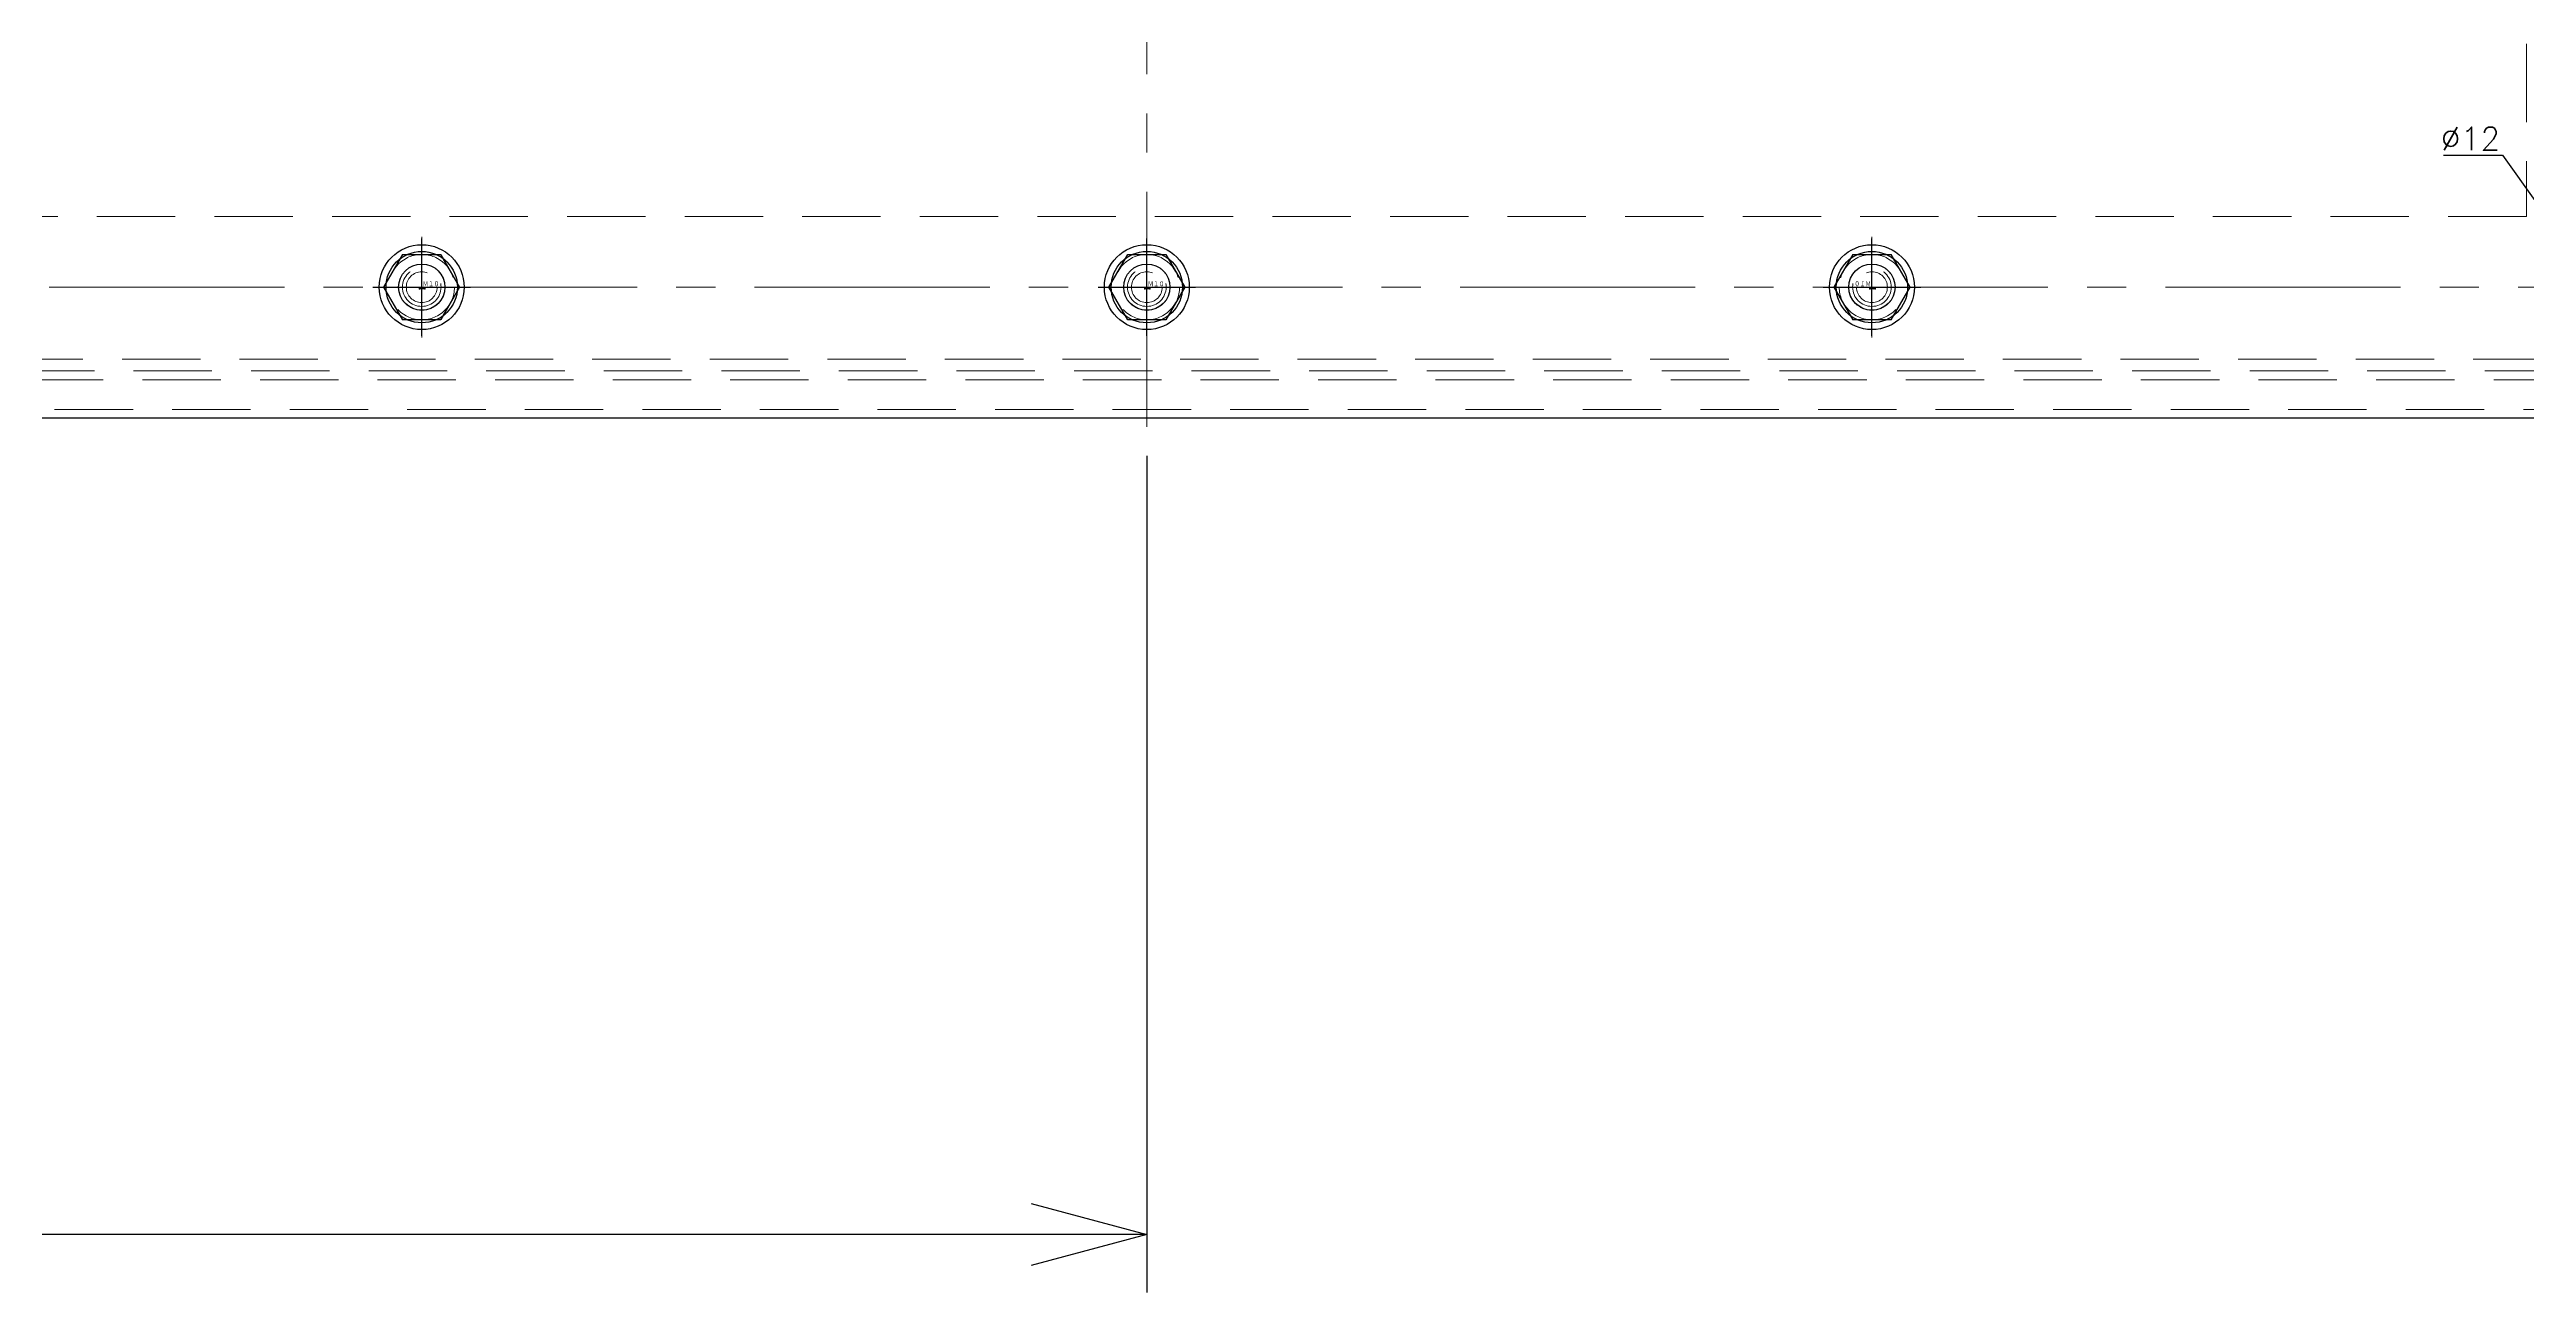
# Model space of a CAD drawing. Header units: millimetres. Extents: x 0 to 49006, y -7876 to 6995.
# Drawn here: x 4851 to 5494, y 5459 to 5782 of the extents above; entities that cross this region are included whole.
import ezdxf

# ---------------------------------------------------------------- set-up
doc = ezdxf.new("R2010")
doc.units = ezdxf.units.MM
doc.header["$LTSCALE"] = 3.2
doc.header["$PDMODE"] = 99
doc.header["$PDSIZE"] = 1
doc.linetypes.add('CENTER2', pattern=[28.575, 19.05, -3.175, 3.175, -3.175])
doc.linetypes.add('HIDDEN', pattern=[9.525, 6.35, -3.175])
for name, color, linetype, lineweight in [('04_HIDDEN', 2, 'HIDDEN', 13), ('05_CENTER', 4, 'CENTER2', 13), ('08_DIM', 3, 'Continuous', 13)]:
    doc.layers.add(name, color=color, linetype=linetype, lineweight=lineweight)
doc.layers.add('10_DRAFT', color=8, linetype='Continuous', lineweight=0, plot=False)
doc.styles.add('KANJI0', font='txt.shx', dxfattribs={"width": 0.9, "height": 30, "bigfont": 'bigfont'})
doc.styles.add('KSS_TXT', font='txt.shx', dxfattribs={"bigfont": 'extfont2.shx'})
doc.styles.add('KSS_TXT_L', font='txt.shx', dxfattribs={"height": 36, "bigfont": 'extfont2.shx'})
doc.dimstyles.new('KSS_DIM', dxfattribs={"dimscale": 12, "dimtxt": 3, "dimasz": 2.5, "dimexe": 1.25, "dimexo": 0.625, "dimtad": 1, "dimdsep": 46, "dimtxsty": 'KSS_TXT', "dimblk": 'OPEN30', "dimcen": 0, "dimazin": 2, "dimtfac": 0.75, "dimtmove": 0, "dimatfit": 3, "dimldrblk": 'OPEN30', "dimfxl": 1.25, "dimtolj": 1, "dimarcsym": 0})
doc.dimstyles.new('KSS_DIM$3', dxfattribs={"dimscale": 12, "dimtxt": 3, "dimasz": 2.5, "dimexe": 1.25, "dimexo": 0.625, "dimtad": 1, "dimtih": 1, "dimtoh": 1, "dimdsep": 46, "dimtxsty": 'KSS_TXT', "dimblk": 'OPEN30', "dimcen": 0, "dimazin": 2, "dimtfac": 0.75, "dimtofl": 0, "dimtmove": 0, "dimatfit": 3, "dimldrblk": 'OPEN30', "dimfxl": 1.25, "dimtolj": 1, "dimarcsym": 0})

# ---------------------------------------------------------------- blocks, each defined once
blk = doc.blocks.new('M10Nua_1_1')
at = {"color": 0}
for p, q in [((-4.9, 8.49), (-9.8, 0)), ((-4.9, 8.49), (4.9, 8.49)), ((9.8, 0), (4.9, 8.49)), ((-9.8, 0), (-4.9, -8.49)), ((4.9, -8.49), (9.8, 0)), ((-4.9, -8.49), (4.9, -8.49))]:
    blk.add_line(p, q, dxfattribs=at)
at = {"color": 0, "linetype": 'CENTER2'}
for p, q in [((0, -11.1), (0, 11.1)), ((11.1, 0), (-11.1, 0))]:
    blk.add_line(p, q, dxfattribs=at)
at = {"color": 0}
for radius in [8.49, 5, 4]:
    blk.add_circle((0, 0), radius, dxfattribs=at)
at = {"layer": '10_DRAFT', "style": 'KANJI0', "width": 0.82}
blk.add_text('Ｍ１０', height=1.25, dxfattribs=at).set_placement((0.26, 0.12))
blk = doc.blocks.new('A$C4EF13792_1_1')
at = {"color": 0}
for points in [[(400, -400), (-400, -400), (-400, 400), (400, 400)], [(397.7, -397.7), (-397.7, -397.7), (-397.7, 397.7), (397.7, 397.7)], [(357.7, -357.7), (-357.7, -357.7), (-357.7, 357.7), (357.7, 357.7)]]:
    blk.add_lwpolyline(points, close=True, dxfattribs=at)
for centre in [(-188, -376), (0, -376), (188, -376)]:
    blk.add_circle(centre, 6, dxfattribs=at)
at = {"layer": '04_HIDDEN'}
blk.add_lwpolyline([(394.7, -394.7), (-394.7, -394.7), (-394.7, 394.7), (394.7, 394.7)], close=True, dxfattribs=at)
at = {"layer": '05_CENTER'}
blk.add_line((0, -412.21), (0, 412.21), dxfattribs=at)
blk.add_lwpolyline([(-376, -376), (376, -376), (376, 376), (-376, 376)], close=True, dxfattribs=at)
at = {"layer": '04_HIDDEN'}
for p in [(-188, -376), (0, -376)]:
    blk.add_blockref('M10Nua_1_1', p, dxfattribs=at)
at = {"layer": '04_HIDDEN', "xscale": -1}
blk.add_blockref('M10Nua_1_1', (188, -376), dxfattribs=at)
blk = doc.blocks.new('A$C6D843DAA_1_1')
blk.add_blockref('A$C4EF13792_1_1', (0, 0))
blk = doc.blocks.new('A$C02715695_1_1')
at = {"color": 0}
blk.add_lwpolyline([(-410, 410), (410, 410), (410, -410), (-410, -410)], close=True, dxfattribs=at)
for centre in [(-188, -376), (0, -376), (188, -376)]:
    blk.add_circle(centre, 6, dxfattribs=at)
at = {"layer": '04_HIDDEN'}
blk.add_lwpolyline([(-407.7, 407.7), (407.7, 407.7), (407.7, -407.7), (-407.7, -407.7)], close=True, dxfattribs=at)
at = {"layer": '05_CENTER'}
for p, q in [((-188, -389.04), (-188, -362.96)), ((0, -389.04), (0, -362.96)), ((188, -389.04), (188, -362.96))]:
    blk.add_line(p, q, dxfattribs=at)
blk.add_lwpolyline([(-376, -376), (376, -376), (376, 376), (-376, 376)], close=True, dxfattribs=at)
blk = doc.blocks.new('_Open30')
at = {"color": 0, "linetype": 'ByBlock', "lineweight": -2}
for p, q in [((-1, 0.268), (0, 0)), ((0, 0), (-1, -0.268)), ((0, 0), (-1, 0))]:
    blk.add_line(p, q, dxfattribs=at)
blk = doc.blocks.new('*D160')
at = {"layer": '08_DIM', "color": 0, "lineweight": -2, "transparency": 16777216}
for p, q in [((336.2, -341.76), (351.45, -341.76)), ((351.45, -341.76), (369.59, -367.06))]:
    blk.add_line(p, q, dxfattribs=at)
at = {"layer": 'Defpoints', "color": 0, "transparency": 16777216}
for p in [(372.5, -371.12), (379.5, -380.88)]:
    blk.add_point(p, dxfattribs=at)
at = {"layer": '08_DIM', "color": 0, "lineweight": -2, "transparency": 16777216, "xscale": 5, "yscale": 5, "zscale": 5, "rotation": 305.6324748101285}
blk.add_blockref('_Open30', (372.5, -371.12), dxfattribs=at)
at = {"layer": '08_DIM', "color": 0, "transparency": 16777216, "insert": (343.2, -337.51), "char_height": 6, "attachment_point": 5, "style": 'KSS_TXT'}
blk.add_mtext('\\A1;%%C12', dxfattribs=at)
blk = doc.blocks.new('A$C491655AE_1_1_2_1')
at = {"color": 0}
for p, q in [((-9.81, 0), (-4.91, 8.5)), ((-4.91, 8.5), (4.91, 8.5)), ((4.91, 8.5), (9.81, 0)), ((-4.91, -8.5), (-9.81, 0)), ((9.81, 0), (4.91, -8.5)), ((4.91, -8.5), (-4.91, -8.5))]:
    blk.add_line(p, q, dxfattribs=at)
at = {"color": 0, "linetype": 'CENTER2'}
for p, q in [((0, -12.64), (0, 12.64)), ((-12.64, 0), (12.64, 0))]:
    blk.add_line(p, q, dxfattribs=at)
at = {"color": 0}
for radius in [11, 9.25]:
    blk.add_circle((0, 0), radius, dxfattribs=at)
at = {"layer": '10_DRAFT', "style": 'KSS_TXT_L'}
blk.add_text('BT-M10', height=0.3, dxfattribs=at).set_placement((-0.7, -0.54))
blk = doc.blocks.new('*D863')
at = {"layer": '08_DIM', "color": 0, "lineweight": -2, "transparency": 16777216}
for p, q in [((4335.93, 5944.58), (4335.93, 5459.4)), ((5135.93, 5676.41), (5135.93, 5459.4)), ((5105.93, 5474.4), (4365.93, 5474.4))]:
    blk.add_line(p, q, dxfattribs=at)
at = {"layer": 'Defpoints', "color": 0, "transparency": 16777216}
for p in [(4335.93, 5952.08), (5135.93, 5683.91), (4335.93, 5474.4)]:
    blk.add_point(p, dxfattribs=at)
at = {"layer": '08_DIM', "color": 0, "lineweight": -2, "transparency": 16777216, "xscale": 30, "yscale": 30, "zscale": 30, "rotation": 180}
blk.add_blockref('_Open30', (4335.93, 5474.4), dxfattribs=at)
at = {"layer": '08_DIM', "color": 0, "lineweight": -2, "transparency": 16777216, "xscale": 30, "yscale": 30, "zscale": 30}
blk.add_blockref('_Open30', (5135.93, 5474.4), dxfattribs=at)
at = {"layer": '08_DIM', "color": 0, "transparency": 16777216, "insert": (4735.93, 5499.9), "char_height": 36, "attachment_point": 5, "style": 'KSS_TXT'}
blk.add_mtext('\\A1;800', dxfattribs=at)
blk = doc.blocks.new('A$C26CE23FD_1_1')
for name, p in [('A$C02715695_1_1', (0, 0)), ('A$C491655AE_1_1_2_1', (-188, -376)), ('A$C491655AE_1_1_2_1', (0, -376)), ('A$C491655AE_1_1_2_1', (188, -376))]:
    blk.add_blockref(name, p)
at = {"layer": '08_DIM'}
dim = blk.add_diameter_dim_2p(p1=(379.496, -380.877), p2=(372.504, -371.123), dimstyle='KSS_DIM$3', override={"dimscale": 2, "dimpost": '%%C<>'}, dxfattribs=at)
dim.commit()
dim.dimension.update_dxf_attribs({"geometry": '*D160', "text_midpoint": (343.204, -341.756), "dimtype": 163})
blk = doc.blocks.new('A$C27B61310_1_1')
blk.add_blockref('A$C26CE23FD_1_1', (200, 60))
at = {"layer": '04_HIDDEN'}
blk.add_blockref('A$C6D843DAA_1_1', (200, 60), dxfattribs=at)

msp = doc.modelspace()

# ---------------------------------------------------------------- block references
msp.add_blockref('A$C27B61310_1_1', (4935.934, 6036.124))

# ---------------------------------------------------------------- dimensions: what is measured, and where the dimension line sits
at = {"layer": '08_DIM', "color": 1}
dim = msp.add_linear_dim(base=(4335.934, 5474.402), p1=(5135.934, 5683.909), p2=(4335.934, 5952.076), dimstyle='KSS_DIM', override={"dimscale": 12}, dxfattribs=at)
dim.commit()
dim.dimension.update_dxf_attribs({"geometry": '*D863', "text_midpoint": (4735.934, 5499.902)})

doc.saveas('drawing.dxf')
